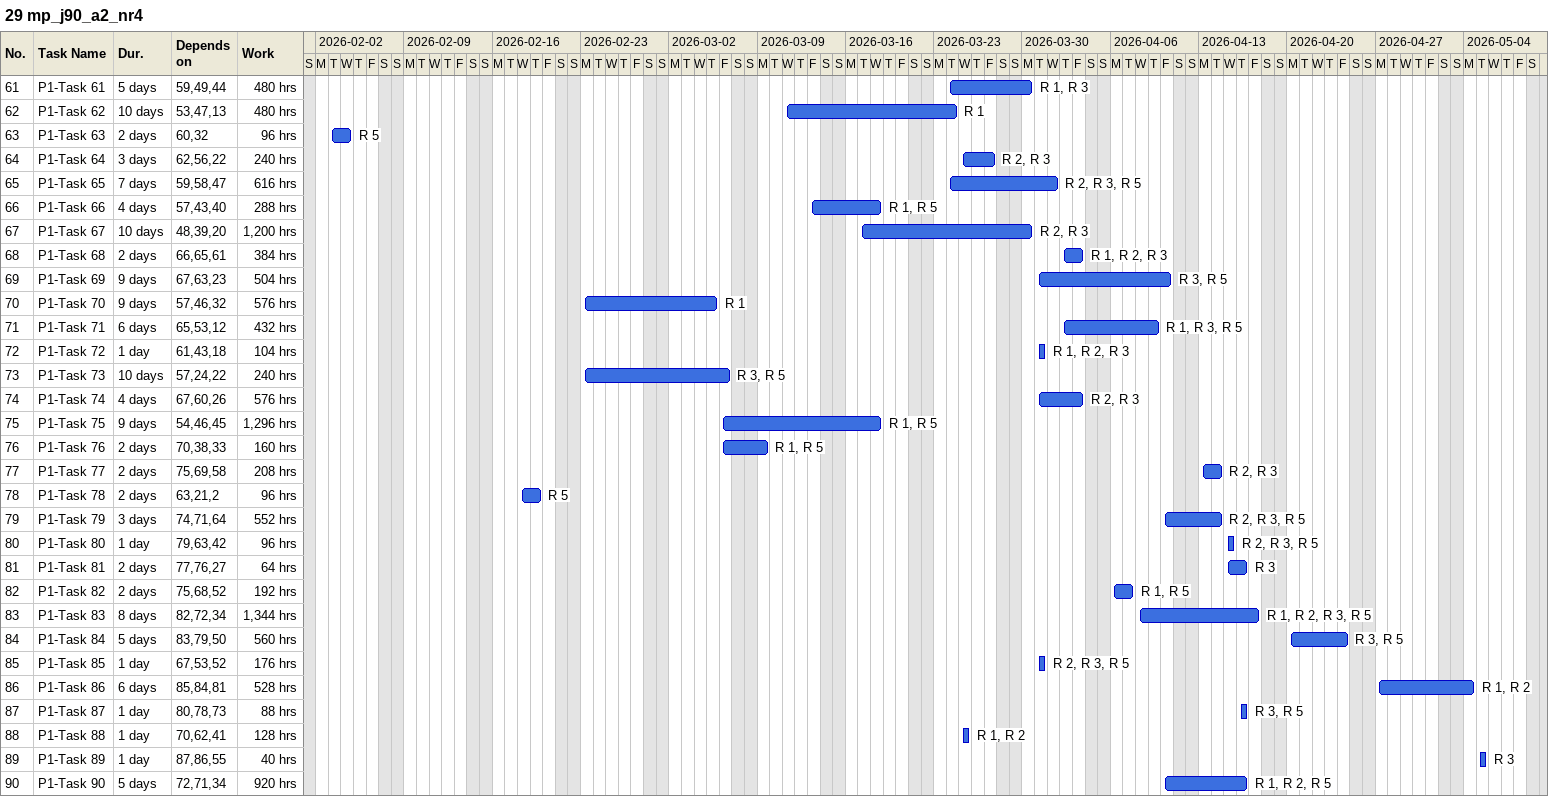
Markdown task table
29 mp_j90_a2_nr4

| ID | Task | Duration | Start | Finish | Predecessors | Resources | Work (h) |
|---|---|---|---|---|---|---|---|
| 61 | P1-Task 61 | 5d | 2026-03-24 | 2026-03-30 | 59, 49, 44 | R 1, R 3 | 480 |
| 62 | P1-Task 62 | 10d | 2026-03-11 | 2026-03-24 | 53, 47, 13 | R 1 | 480 |
| 63 | P1-Task 63 | 2d | 2026-02-03 | 2026-02-04 | 60, 32 | R 5 | 96 |
| 64 | P1-Task 64 | 3d | 2026-03-25 | 2026-03-27 | 62, 56, 22 | R 2, R 3 | 240 |
| 65 | P1-Task 65 | 7d | 2026-03-24 | 2026-04-01 | 59, 58, 47 | R 2, R 3, R 5 | 616 |
| 66 | P1-Task 66 | 4d | 2026-03-13 | 2026-03-18 | 57, 43, 40 | R 1, R 5 | 288 |
| 67 | P1-Task 67 | 10d | 2026-03-17 | 2026-03-30 | 48, 39, 20 | R 2, R 3 | 1200 |
| 68 | P1-Task 68 | 2d | 2026-04-02 | 2026-04-03 | 66, 65, 61 | R 1, R 2, R 3 | 384 |
| 69 | P1-Task 69 | 9d | 2026-03-31 | 2026-04-10 | 67, 63, 23 | R 3, R 5 | 504 |
| 70 | P1-Task 70 | 9d | 2026-02-23 | 2026-03-05 | 57, 46, 32 | R 1 | 576 |
| 71 | P1-Task 71 | 6d | 2026-04-02 | 2026-04-09 | 65, 53, 12 | R 1, R 3, R 5 | 432 |
| 72 | P1-Task 72 | 1d | 2026-03-31 | 2026-03-31 | 61, 43, 18 | R 1, R 2, R 3 | 104 |
| 73 | P1-Task 73 | 10d | 2026-02-23 | 2026-03-06 | 57, 24, 22 | R 3, R 5 | 240 |
| 74 | P1-Task 74 | 4d | 2026-03-31 | 2026-04-03 | 67, 60, 26 | R 2, R 3 | 576 |
| 75 | P1-Task 75 | 9d | 2026-03-06 | 2026-03-18 | 54, 46, 45 | R 1, R 5 | 1296 |
| 76 | P1-Task 76 | 2d | 2026-03-06 | 2026-03-09 | 70, 38, 33 | R 1, R 5 | 160 |
| 77 | P1-Task 77 | 2d | 2026-04-13 | 2026-04-14 | 75, 69, 58 | R 2, R 3 | 208 |
| 78 | P1-Task 78 | 2d | 2026-02-18 | 2026-02-19 | 63, 21, 2 | R 5 | 96 |
| 79 | P1-Task 79 | 3d | 2026-04-10 | 2026-04-14 | 74, 71, 64 | R 2, R 3, R 5 | 552 |
| 80 | P1-Task 80 | 1d | 2026-04-15 | 2026-04-15 | 79, 63, 42 | R 2, R 3, R 5 | 96 |
| 81 | P1-Task 81 | 2d | 2026-04-15 | 2026-04-16 | 77, 76, 27 | R 3 | 64 |
| 82 | P1-Task 82 | 2d | 2026-04-06 | 2026-04-07 | 75, 68, 52 | R 1, R 5 | 192 |
| 83 | P1-Task 83 | 8d | 2026-04-08 | 2026-04-17 | 82, 72, 34 | R 1, R 2, R 3, R 5 | 1344 |
| 84 | P1-Task 84 | 5d | 2026-04-20 | 2026-04-24 | 83, 79, 50 | R 3, R 5 | 560 |
| 85 | P1-Task 85 | 1d | 2026-03-31 | 2026-03-31 | 67, 53, 52 | R 2, R 3, R 5 | 176 |
| 86 | P1-Task 86 | 6d | 2026-04-27 | 2026-05-04 | 85, 84, 81 | R 1, R 2 | 528 |
| 87 | P1-Task 87 | 1d | 2026-04-16 | 2026-04-16 | 80, 78, 73 | R 3, R 5 | 88 |
| 88 | P1-Task 88 | 1d | 2026-03-25 | 2026-03-25 | 70, 62, 41 | R 1, R 2 | 128 |
| 89 | P1-Task 89 | 1d | 2026-05-05 | 2026-05-05 | 87, 86, 55 | R 3 | 40 |
| 90 | P1-Task 90 | 5d | 2026-04-10 | 2026-04-16 | 72, 71, 34 | R 1, R 2, R 5 | 920 |
